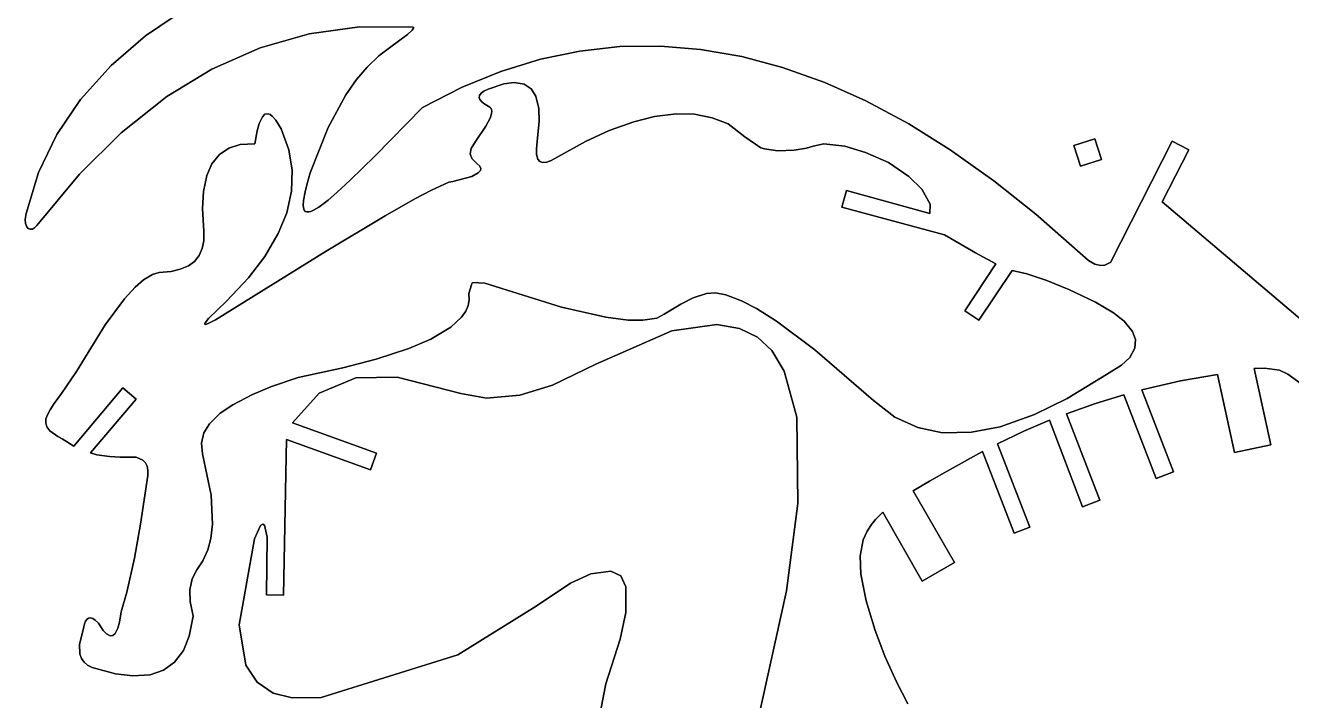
# Model space of a CAD drawing. Extents: x -1 to 600, y 1 to 926.
# Drawn here: x -1 to 203, y 447.6 to 556.4 of the extents above; entities that cross this region are included whole.
import ezdxf

# ---------------------------------------------------------------- set-up
doc = ezdxf.new("R2010")
doc.units = 0
doc.layers.add('EXPLORER_DEFAULT', color=253, linetype='CONTINUOUS')

# ---------------------------------------------------------------- blocks, each defined once
blk = doc.blocks.new('A_MODEL_SPACE')
at = {"layer": 'EXPLORER_DEFAULT'}
for p, q in [((25.244059, 559.401062), (18.344603, 554.708252)), ((18.344603, 554.708252), (25.244059, 559.401062)), ((36.792187, 552.800903), (44.6786, 555.040649)), ((44.6786, 555.040649), (36.792187, 552.800903)), ((44.6786, 555.040649), (52.803654, 556.140503)), ((52.803654, 556.140503), (44.6786, 555.040649)), ((52.803654, 556.140503), (61.368832, 556.103882)), ((61.368832, 556.103882), (52.803654, 556.140503)), ((60.507317, 554.947815), (57.83223, 552.925903)), ((57.83223, 552.925903), (60.507317, 554.947815)), ((61.268169, 555.637268), (60.507317, 554.947815)), ((60.507317, 554.947815), (61.268169, 555.637268)), ((61.50069, 555.927612), (61.268169, 555.637268)), ((61.268169, 555.637268), (61.50069, 555.927612)), ((61.368832, 556.103882), (61.49229, 556.071899)), ((61.49229, 556.071899), (61.368832, 556.103882)), ((61.49229, 556.071899), (61.524551, 556.025024)), ((61.524551, 556.025024), (61.49229, 556.071899)), ((61.524551, 556.025024), (61.50069, 555.927612)), ((61.50069, 555.927612), (61.524551, 556.025024)), ((18.344603, 554.708252), (12.775124, 549.915222)), ((12.775124, 549.915222), (18.344603, 554.708252)), ((57.83223, 552.925903), (55.929688, 551.486877)), ((55.929688, 551.486877), (57.83223, 552.925903)), ((88.305023, 552.258179), (94.755852, 552.969116)), ((94.755852, 552.969116), (88.305023, 552.258179)), ((94.755852, 552.969116), (101.262001, 553.059326)), ((101.262001, 553.059326), (94.755852, 552.969116)), ((101.262001, 553.059326), (107.748962, 552.533142)), ((107.748962, 552.533142), (101.262001, 553.059326)), ((29.024937, 549.362915), (36.792187, 552.800903)), ((36.792187, 552.800903), (29.024937, 549.362915)), ((55.929688, 551.486877), (54.026207, 549.665894)), ((54.026207, 549.665894), (55.929688, 551.486877)), ((75.536095, 548.966003), (81.949989, 550.936401)), ((81.949989, 550.936401), (75.536095, 548.966003)), ((81.949989, 550.936401), (88.305023, 552.258179)), ((88.305023, 552.258179), (81.949989, 550.936401)), ((107.748962, 552.533142), (114.407036, 551.369629)), ((114.407036, 551.369629), (107.748962, 552.533142)), ((114.407036, 551.369629), (120.940392, 549.624512)), ((120.940392, 549.624512), (114.407036, 551.369629)), ((12.775124, 549.915222), (7.8688, 544.465637)), ((7.8688, 544.465637), (12.775124, 549.915222)), ((21.770145, 544.920288), (29.024937, 549.362915)), ((29.024937, 549.362915), (21.770145, 544.920288)), ((54.026207, 549.665894), (52.319061, 547.654297)), ((52.319061, 547.654297), (54.026207, 549.665894)), ((69.320419, 546.43042), (75.536095, 548.966003)), ((75.536095, 548.966003), (69.320419, 546.43042)), ((120.940392, 549.624512), (127.740128, 547.188904)), ((127.740128, 547.188904), (120.940392, 549.624512)), ((52.319061, 547.654297), (50.594883, 545.197327)), ((50.594883, 545.197327), (52.319061, 547.654297)), ((76.027702, 546.995239), (73.506531, 546.136963)), ((73.506531, 546.136963), (76.027702, 546.995239)), ((77.717773, 547.211731), (76.027702, 546.995239)), ((76.027702, 546.995239), (77.717773, 547.211731)), ((79.322365, 546.919739), (77.717773, 547.211731)), ((77.717773, 547.211731), (79.322365, 546.919739)), ((80.440308, 546.171387), (79.322365, 546.919739)), ((79.322365, 546.919739), (80.440308, 546.171387)), ((127.740128, 547.188904), (134.335297, 544.23407)), ((134.335297, 544.23407), (127.740128, 547.188904)), ((14.407839, 539.070801), (21.770145, 544.920288)), ((21.770145, 544.920288), (14.407839, 539.070801)), ((50.594883, 545.197327), (47.732796, 539.9422)), ((47.732796, 539.9422), (50.594883, 545.197327)), ((62.955223, 543.182922), (69.320419, 546.43042)), ((69.320419, 546.43042), (62.955223, 543.182922)), ((72.150299, 545.123962), (72.09536, 544.795105)), ((72.09536, 544.795105), (72.150299, 545.123962)), ((72.09536, 544.795105), (72.203911, 544.469299)), ((72.203911, 544.469299), (72.09536, 544.795105)), ((72.41317, 545.49292), (72.150299, 545.123962)), ((72.150299, 545.123962), (72.41317, 545.49292)), ((72.796257, 545.781921), (72.41317, 545.49292)), ((72.41317, 545.49292), (72.796257, 545.781921)), ((73.506531, 546.136963), (72.796257, 545.781921)), ((72.796257, 545.781921), (73.506531, 546.136963)), ((81.178383, 545.005493), (80.440308, 546.171387)), ((80.440308, 546.171387), (81.178383, 545.005493)), ((81.674141, 543.015747), (81.178383, 545.005493)), ((81.178383, 545.005493), (81.674141, 543.015747)), ((7.8688, 544.465637), (4.054992, 538.818726)), ((4.054992, 538.818726), (7.8688, 544.465637)), ((55.288185, 535.332458), (62.955223, 543.182922)), ((62.955223, 543.182922), (55.288185, 535.332458)), ((72.203911, 544.469299), (72.553101, 544.043457)), ((72.553101, 544.043457), (72.203911, 544.469299)), ((72.553101, 544.043457), (73.003098, 543.693237)), ((73.003098, 543.693237), (72.553101, 544.043457)), ((73.003098, 543.693237), (73.786385, 543.237976)), ((73.786385, 543.237976), (73.003098, 543.693237)), ((73.786385, 543.237976), (74.013557, 542.994812)), ((74.013557, 542.994812), (73.786385, 543.237976)), ((74.013557, 542.994812), (74.114708, 542.603882)), ((74.114708, 542.603882), (74.013557, 542.994812)), ((81.74498, 540.91272), (81.674141, 543.015747)), ((81.674141, 543.015747), (81.74498, 540.91272)), ((134.335297, 544.23407), (141.261261, 540.517273)), ((141.261261, 540.517273), (134.335297, 544.23407)), ((36.637016, 540.593506), (36.309002, 539.387024)), ((36.309002, 539.387024), (36.637016, 540.593506)), ((37.154083, 541.687927), (36.637016, 540.593506)), ((36.637016, 540.593506), (37.154083, 541.687927)), ((37.564674, 542.083313), (37.154083, 541.687927)), ((37.154083, 541.687927), (37.564674, 542.083313)), ((38.121513, 542.161682), (37.564674, 542.083313)), ((37.564674, 542.083313), (38.121513, 542.161682)), ((38.394543, 542.050354), (38.121513, 542.161682)), ((38.121513, 542.161682), (38.394543, 542.050354)), ((38.740356, 541.795593), (38.394543, 542.050354)), ((38.394543, 542.050354), (38.740356, 541.795593)), ((39.309994, 541.145264), (38.740356, 541.795593)), ((38.740356, 541.795593), (39.309994, 541.145264)), ((40.16407, 539.730347), (39.309994, 541.145264)), ((39.309994, 541.145264), (40.16407, 539.730347)), ((73.837051, 541.468445), (73.149147, 540.14386)), ((73.149147, 540.14386), (73.837051, 541.468445)), ((74.06897, 542.172363), (73.837051, 541.468445)), ((73.837051, 541.468445), (74.06897, 542.172363)), ((74.114708, 542.603882), (74.06897, 542.172363)), ((74.06897, 542.172363), (74.114708, 542.603882)), ((81.419273, 537.744934), (81.74498, 540.91272)), ((81.74498, 540.91272), (81.419273, 537.744934)), ((96.966034, 540.882385), (93.016434, 539.444763)), ((93.016434, 539.444763), (96.966034, 540.882385)), ((100.338242, 541.731079), (96.966034, 540.882385)), ((96.966034, 540.882385), (100.338242, 541.731079)), ((103.777489, 542.156677), (100.338242, 541.731079)), ((100.338242, 541.731079), (103.777489, 542.156677)), ((106.731781, 542.08844), (103.777489, 542.156677)), ((103.777489, 542.156677), (106.731781, 542.08844)), ((109.621513, 541.529602), (106.731781, 542.08844)), ((106.731781, 542.08844), (109.621513, 541.529602)), ((112.197044, 540.516846), (109.621513, 541.529602)), ((109.621513, 541.529602), (112.197044, 540.516846)), ((4.054992, 538.818726), (1.10932, 532.680786)), ((1.10932, 532.680786), (4.054992, 538.818726)), ((7.715115, 532.441895), (14.407839, 539.070801)), ((14.407839, 539.070801), (7.715115, 532.441895)), ((36.309002, 539.387024), (35.95739, 537.326172)), ((35.95739, 537.326172), (36.309002, 539.387024)), ((41.400593, 536.352539), (40.16407, 539.730347)), ((40.16407, 539.730347), (41.400593, 536.352539)), ((47.732796, 539.9422), (44.856323, 532.634338)), ((44.856323, 532.634338), (47.732796, 539.9422)), ((73.149147, 540.14386), (71.463806, 537.693726)), ((71.463806, 537.693726), (73.149147, 540.14386)), ((93.016434, 539.444763), (89.196289, 537.674561)), ((89.196289, 537.674561), (93.016434, 539.444763)), ((114.854095, 538.464417), (112.197044, 540.516846)), ((112.197044, 540.516846), (114.854095, 538.464417)), ((141.261261, 540.517273), (147.932709, 536.35376)), ((147.932709, 536.35376), (141.261261, 540.517273)), ((31.767427, 536.640991), (30.228552, 535.605286)), ((30.228552, 535.605286), (31.767427, 536.640991)), ((33.558903, 537.19458), (31.767427, 536.640991)), ((31.767427, 536.640991), (33.558903, 537.19458)), ((35.95739, 537.326172), (33.558903, 537.19458)), ((33.558903, 537.19458), (35.95739, 537.326172)), ((70.76432, 536.551514), (70.620338, 535.731262)), ((70.620338, 535.731262), (70.76432, 536.551514)), ((71.463806, 537.693726), (70.76432, 536.551514)), ((70.76432, 536.551514), (71.463806, 537.693726)), ((81.283363, 536.425354), (81.419273, 537.744934)), ((81.419273, 537.744934), (81.283363, 536.425354)), ((89.196289, 537.674561), (84.766342, 535.229553)), ((84.766342, 535.229553), (89.196289, 537.674561)), ((117.455528, 536.684021), (114.854095, 538.464417)), ((114.854095, 538.464417), (117.455528, 536.684021)), ((118.006859, 536.48822), (117.455528, 536.684021)), ((117.455528, 536.684021), (118.006859, 536.48822)), ((124.776649, 536.61853), (122.793335, 536.295166)), ((122.793335, 536.295166), (124.776649, 536.61853)), ((125.865387, 536.963989), (124.776649, 536.61853)), ((124.776649, 536.61853), (125.865387, 536.963989)), ((127.57724, 537.306702), (125.865387, 536.963989)), ((125.865387, 536.963989), (127.57724, 537.306702)), ((130.972122, 536.928406), (127.57724, 537.306702)), ((127.57724, 537.306702), (130.972122, 536.928406)), ((134.317383, 535.946045), (130.972122, 536.928406)), ((130.972122, 536.928406), (134.317383, 535.946045)), ((167.858704, 537.068298), (171.227921, 538.139893)), ((171.227921, 538.139893), (167.858704, 537.068298)), ((168.930298, 533.699097), (167.858704, 537.068298)), ((167.858704, 537.068298), (168.930298, 533.699097)), ((171.227921, 538.139893), (172.29953, 534.770691)), ((172.29953, 534.770691), (171.227921, 538.139893)), ((173.74437, 518.183289), (183.719055, 537.76355)), ((183.719055, 537.76355), (173.74437, 518.183289)), ((183.719055, 537.76355), (186.410736, 536.376526)), ((186.410736, 536.376526), (183.719055, 537.76355)), ((30.228552, 535.605286), (28.994305, 534.070801)), ((28.994305, 534.070801), (30.228552, 535.605286)), ((41.946739, 533.052124), (41.400593, 536.352539)), ((41.400593, 536.352539), (41.946739, 533.052124)), ((51.310291, 531.451355), (55.288185, 535.332458)), ((55.288185, 535.332458), (51.310291, 531.451355)), ((70.620338, 535.731262), (70.877884, 534.962341)), ((70.877884, 534.962341), (70.620338, 535.731262)), ((70.877884, 534.962341), (71.670753, 534.155518)), ((71.670753, 534.155518), (70.877884, 534.962341)), ((81.315758, 535.609863), (81.283363, 536.425354)), ((81.283363, 536.425354), (81.315758, 535.609863)), ((81.532364, 534.858398), (81.315758, 535.609863)), ((81.315758, 535.609863), (81.532364, 534.858398)), ((81.839096, 534.478943), (81.532364, 534.858398)), ((81.532364, 534.858398), (81.839096, 534.478943)), ((82.28495, 534.302368), (81.839096, 534.478943)), ((81.839096, 534.478943), (82.28495, 534.302368)), ((83.689331, 534.611511), (82.989296, 534.352173)), ((82.989296, 534.352173), (83.689331, 534.611511)), ((84.766342, 535.229553), (83.689331, 534.611511)), ((83.689331, 534.611511), (84.766342, 535.229553)), ((120.193893, 536.205994), (118.006859, 536.48822)), ((118.006859, 536.48822), (120.193893, 536.205994)), ((122.793335, 536.295166), (120.193893, 536.205994)), ((120.193893, 536.205994), (122.793335, 536.295166)), ((137.99025, 534.316467), (134.317383, 535.946045)), ((134.317383, 535.946045), (137.99025, 534.316467)), ((147.932709, 536.35376), (154.970459, 531.354675)), ((154.970459, 531.354675), (147.932709, 536.35376)), ((172.29953, 534.770691), (168.930298, 533.699097)), ((168.930298, 533.699097), (172.29953, 534.770691)), ((186.410736, 536.376526), (182.106552, 527.997742)), ((182.106552, 527.997742), (186.410736, 536.376526)), ((1.10932, 532.680786), (-0.916338, 526.111633)), ((-0.916338, 526.111633), (1.10932, 532.680786)), ((0.827308, 524.164124), (7.715115, 532.441895)), ((7.715115, 532.441895), (0.827308, 524.164124)), ((28.994305, 534.070801), (28.189968, 532.237488)), ((28.189968, 532.237488), (28.994305, 534.070801)), ((41.847168, 529.708374), (41.946739, 533.052124)), ((41.946739, 533.052124), (41.847168, 529.708374)), ((44.856323, 532.634338), (44.315849, 530.702087)), ((44.315849, 530.702087), (44.856323, 532.634338)), ((71.916763, 532.622559), (70.873909, 532.067932)), ((70.873909, 532.067932), (71.916763, 532.622559)), ((71.670753, 534.155518), (72.186157, 533.697571)), ((72.186157, 533.697571), (71.670753, 534.155518)), ((72.276855, 533.036621), (71.916763, 532.622559)), ((71.916763, 532.622559), (72.276855, 533.036621)), ((72.186157, 533.697571), (72.336319, 533.371399)), ((72.336319, 533.371399), (72.186157, 533.697571)), ((72.336319, 533.371399), (72.276855, 533.036621)), ((72.276855, 533.036621), (72.336319, 533.371399)), ((82.989296, 534.352173), (82.28495, 534.302368)), ((82.28495, 534.302368), (82.989296, 534.352173)), ((141.264648, 532.08252), (137.99025, 534.316467)), ((137.99025, 534.316467), (141.264648, 532.08252)), ((28.189968, 532.237488), (27.63802, 529.615601)), ((27.63802, 529.615601), (28.189968, 532.237488)), ((44.315849, 530.702087), (44.036839, 529.572144)), ((44.036839, 529.572144), (44.315849, 530.702087)), ((49.154011, 529.47168), (51.310291, 531.451355)), ((51.310291, 531.451355), (49.154011, 529.47168)), ((67.171341, 531.119324), (64.41349, 529.879639)), ((64.41349, 529.879639), (67.171341, 531.119324)), ((67.822311, 531.230713), (67.171341, 531.119324)), ((67.171341, 531.119324), (67.822311, 531.230713)), ((70.873909, 532.067932), (67.822311, 531.230713)), ((67.822311, 531.230713), (70.873909, 532.067932)), ((143.361206, 530.004028), (141.264648, 532.08252)), ((141.264648, 532.08252), (143.361206, 530.004028)), ((154.970459, 531.354675), (161.728806, 525.978943)), ((161.728806, 525.978943), (154.970459, 531.354675)), ((27.63802, 529.615601), (27.489494, 526.915466)), ((27.489494, 526.915466), (27.63802, 529.615601)), ((41.073833, 526.197571), (41.847168, 529.708374)), ((41.847168, 529.708374), (41.073833, 526.197571)), ((44.036839, 529.572144), (43.781166, 528.189514)), ((43.781166, 528.189514), (44.036839, 529.572144)), ((47.727135, 528.25531), (49.154011, 529.47168)), ((49.154011, 529.47168), (47.727135, 528.25531)), ((61.713699, 528.450745), (56.910828, 525.721863)), ((56.910828, 525.721863), (61.713699, 528.450745)), ((64.41349, 529.879639), (61.713699, 528.450745)), ((61.713699, 528.450745), (64.41349, 529.879639)), ((130.509872, 527.130981), (131.223434, 529.784363)), ((131.223434, 529.784363), (130.509872, 527.130981)), ((131.223434, 529.784363), (144.685928, 526.123718)), ((144.685928, 526.123718), (131.223434, 529.784363)), ((144.700836, 527.592651), (143.361206, 530.004028)), ((143.361206, 530.004028), (144.700836, 527.592651)), ((27.489494, 526.915466), (27.698574, 523.27533)), ((27.698574, 523.27533), (27.489494, 526.915466)), ((43.781166, 528.189514), (43.730473, 527.444641)), ((43.730473, 527.444641), (43.781166, 528.189514)), ((43.730473, 527.444641), (43.761162, 527.040894)), ((43.761162, 527.040894), (43.730473, 527.444641)), ((43.761162, 527.040894), (43.827118, 526.781006)), ((43.827118, 526.781006), (43.761162, 527.040894)), ((43.827118, 526.781006), (43.958385, 526.547058)), ((43.958385, 526.547058), (43.827118, 526.781006)), ((43.958385, 526.547058), (44.120934, 526.4104)), ((44.120934, 526.4104), (43.958385, 526.547058)), ((44.120934, 526.4104), (44.3302, 526.344543)), ((44.3302, 526.344543), (44.120934, 526.4104)), ((44.3302, 526.344543), (44.634876, 526.352722)), ((44.634876, 526.352722), (44.3302, 526.344543)), ((44.634876, 526.352722), (44.943535, 526.433838)), ((44.943535, 526.433838), (44.634876, 526.352722)), ((44.943535, 526.433838), (45.391918, 526.627808)), ((45.391918, 526.627808), (44.943535, 526.433838)), ((45.391918, 526.627808), (46.242428, 527.135742)), ((46.242428, 527.135742), (45.391918, 526.627808)), ((46.242428, 527.135742), (47.727135, 528.25531)), ((47.727135, 528.25531), (46.242428, 527.135742)), ((147.049759, 522.656677), (130.509872, 527.130981)), ((130.509872, 527.130981), (147.049759, 522.656677)), ((144.685928, 526.123718), (144.700836, 527.592651)), ((144.700836, 527.592651), (144.685928, 526.123718)), ((182.106552, 527.997742), (231.546326, 486.016602)), ((231.546326, 486.016602), (182.106552, 527.997742)), ((-0.916338, 526.111633), (-1.036379, 525.127075)), ((-1.036379, 525.127075), (-0.916338, 526.111633)), ((-1.036379, 525.127075), (-0.994482, 524.474854)), ((-0.994482, 524.474854), (-1.036379, 525.127075)), ((-0.994482, 524.474854), (-0.813104, 523.94696)), ((-0.813104, 523.94696), (-0.994482, 524.474854)), ((39.714211, 522.852356), (41.073833, 526.197571)), ((41.073833, 526.197571), (39.714211, 522.852356)), ((56.910828, 525.721863), (47.426598, 520.052734)), ((47.426598, 520.052734), (56.910828, 525.721863)), ((161.728806, 525.978943), (168.867722, 519.701111)), ((168.867722, 519.701111), (161.728806, 525.978943)), ((-0.813104, 523.94696), (-0.568148, 523.667603)), ((-0.568148, 523.667603), (-0.813104, 523.94696)), ((-0.568148, 523.667603), (-0.256938, 523.550171)), ((-0.256938, 523.550171), (-0.568148, 523.667603)), ((-0.256938, 523.550171), (0.120003, 523.595459)), ((0.120003, 523.595459), (-0.256938, 523.550171)), ((0.120003, 523.595459), (0.467503, 523.789978)), ((0.467503, 523.789978), (0.120003, 523.595459)), ((0.467503, 523.789978), (0.827308, 524.164124)), ((0.827308, 524.164124), (0.467503, 523.789978)), ((27.698574, 523.27533), (27.709316, 521.678894)), ((27.709316, 521.678894), (27.698574, 523.27533)), ((37.545361, 519.166687), (39.714211, 522.852356)), ((39.714211, 522.852356), (37.545361, 519.166687)), ((152.012238, 519.754639), (147.049759, 522.656677)), ((147.049759, 522.656677), (152.012238, 519.754639)), ((27.474262, 520.442444), (26.960623, 519.307739)), ((26.960623, 519.307739), (27.474262, 520.442444)), ((27.709316, 521.678894), (27.474262, 520.442444)), ((27.474262, 520.442444), (27.709316, 521.678894)), ((26.203854, 518.386292), (25.231699, 517.68219)), ((25.231699, 517.68219), (26.203854, 518.386292)), ((26.960623, 519.307739), (26.203854, 518.386292)), ((26.203854, 518.386292), (26.960623, 519.307739)), ((47.426598, 520.052734), (29.623957, 508.98584)), ((29.623957, 508.98584), (47.426598, 520.052734)), ((34.934959, 515.760437), (37.545361, 519.166687)), ((37.545361, 519.166687), (34.934959, 515.760437)), ((155.320328, 517.978882), (152.012238, 519.754639)), ((152.012238, 519.754639), (155.320328, 517.978882)), ((168.867722, 519.701111), (170.217896, 518.529846)), ((170.217896, 518.529846), (168.867722, 519.701111)), ((170.217896, 518.529846), (171.225922, 517.954895)), ((171.225922, 517.954895), (170.217896, 518.529846)), ((172.860504, 517.773193), (173.592285, 518.14032)), ((173.592285, 518.14032), (172.860504, 517.773193)), ((173.592285, 518.14032), (173.74437, 518.183289)), ((173.74437, 518.183289), (173.592285, 518.14032)), ((19.461433, 516.290955), (17.993032, 515.391846)), ((17.993032, 515.391846), (19.461433, 516.290955)), ((20.524742, 516.604431), (19.461433, 516.290955)), ((19.461433, 516.290955), (20.524742, 516.604431)), ((22.448336, 516.775818), (20.524742, 516.604431)), ((20.524742, 516.604431), (22.448336, 516.775818)), ((23.887346, 517.106995), (22.448336, 516.775818)), ((22.448336, 516.775818), (23.887346, 517.106995)), ((25.231699, 517.68219), (23.887346, 517.106995)), ((23.887346, 517.106995), (25.231699, 517.68219)), ((150.278488, 510.430328), (155.320328, 517.978882)), ((155.320328, 517.978882), (150.278488, 510.430328)), ((157.922424, 516.910339), (152.573059, 508.909668)), ((152.573059, 508.909668), (157.922424, 516.910339)), ((160.305481, 516.364075), (157.922424, 516.910339)), ((157.922424, 516.910339), (160.305481, 516.364075)), ((163.537354, 515.312012), (160.305481, 516.364075)), ((160.305481, 516.364075), (163.537354, 515.312012)), ((171.225922, 517.954895), (172.131409, 517.718872)), ((172.131409, 517.718872), (171.225922, 517.954895)), ((172.131409, 517.718872), (172.860504, 517.773193)), ((172.860504, 517.773193), (172.131409, 517.718872)), ((16.674799, 514.239197), (14.928865, 512.331299)), ((14.928865, 512.331299), (16.674799, 514.239197)), ((17.993032, 515.391846), (16.674799, 514.239197)), ((16.674799, 514.239197), (17.993032, 515.391846)), ((31.361315, 511.959442), (34.934959, 515.760437)), ((34.934959, 515.760437), (31.361315, 511.959442)), ((70.413559, 513.187866), (70.836006, 514.608826)), ((70.836006, 514.608826), (70.413559, 513.187866)), ((70.836006, 514.608826), (70.886108, 514.824341)), ((70.886108, 514.824341), (70.836006, 514.608826)), ((70.886108, 514.824341), (70.986214, 514.921875)), ((70.986214, 514.921875), (70.886108, 514.824341)), ((70.986214, 514.921875), (71.841682, 514.968872)), ((71.841682, 514.968872), (70.986214, 514.921875)), ((71.841682, 514.968872), (72.021355, 514.958069)), ((72.021355, 514.958069), (71.841682, 514.968872)), ((72.021355, 514.958069), (73.003242, 514.87616)), ((73.003242, 514.87616), (72.021355, 514.958069)), ((73.003242, 514.87616), (85.347969, 511.024109)), ((85.347969, 511.024109), (73.003242, 514.87616)), ((167.058151, 513.87915), (163.537354, 515.312012)), ((163.537354, 515.312012), (167.058151, 513.87915)), ((14.928865, 512.331299), (11.835553, 508.181671)), ((11.835553, 508.181671), (14.928865, 512.331299)), ((70.301537, 511.25946), (70.474571, 512.213684)), ((70.474571, 512.213684), (70.301537, 511.25946)), ((70.474571, 512.213684), (70.413559, 513.187866)), ((70.413559, 513.187866), (70.474571, 512.213684)), ((104.56562, 511.521027), (106.567924, 512.503723)), ((106.567924, 512.503723), (104.56562, 511.521027)), ((106.567924, 512.503723), (108.665955, 513.190247)), ((108.665955, 513.190247), (106.567924, 512.503723)), ((108.665955, 513.190247), (110.1203, 513.345581)), ((110.1203, 513.345581), (108.665955, 513.190247)), ((110.1203, 513.345581), (111.813896, 513.024902)), ((111.813896, 513.024902), (110.1203, 513.345581)), ((111.813896, 513.024902), (114.325096, 512.057678)), ((114.325096, 512.057678), (111.813896, 513.024902)), ((114.325096, 512.057678), (116.72364, 510.792847)), ((116.72364, 510.792847), (114.325096, 512.057678)), ((171.364304, 511.80835), (167.058151, 513.87915)), ((167.058151, 513.87915), (171.364304, 511.80835)), ((28.456184, 509.185394), (31.361315, 511.959442)), ((31.361315, 511.959442), (28.456184, 509.185394)), ((69.23851, 509.399475), (69.912544, 510.364441)), ((69.912544, 510.364441), (69.23851, 509.399475)), ((69.912544, 510.364441), (70.301537, 511.25946)), ((70.301537, 511.25946), (69.912544, 510.364441)), ((85.347969, 511.024109), (92.472046, 509.409241)), ((92.472046, 509.409241), (85.347969, 511.024109)), ((101.870438, 509.859589), (104.56562, 511.521027)), ((104.56562, 511.521027), (101.870438, 509.859589)), ((116.72364, 510.792847), (119.968948, 508.732025)), ((119.968948, 508.732025), (116.72364, 510.792847)), ((152.573059, 508.909668), (150.278488, 510.430328)), ((150.278488, 510.430328), (152.573059, 508.909668)), ((174.257568, 510.107849), (171.364304, 511.80835)), ((171.364304, 511.80835), (174.257568, 510.107849)), ((175.973541, 508.753265), (174.257568, 510.107849)), ((174.257568, 510.107849), (175.973541, 508.753265)), ((11.835553, 508.181671), (7.20316, 500.666046)), ((7.20316, 500.666046), (11.835553, 508.181671)), ((27.864822, 508.327362), (27.937496, 508.510498)), ((27.937496, 508.510498), (27.864822, 508.327362)), ((27.880022, 508.261414), (27.864822, 508.327362)), ((27.864822, 508.327362), (27.880022, 508.261414)), ((27.941704, 508.231415), (27.880022, 508.261414)), ((27.880022, 508.261414), (27.941704, 508.231415)), ((27.937496, 508.510498), (28.456184, 509.185394)), ((28.456184, 509.185394), (27.937496, 508.510498)), ((28.141941, 508.257629), (27.941704, 508.231415)), ((27.941704, 508.231415), (28.141941, 508.257629)), ((28.548117, 508.413177), (28.141941, 508.257629)), ((28.141941, 508.257629), (28.548117, 508.413177)), ((29.623957, 508.98584), (28.548117, 508.413177)), ((28.548117, 508.413177), (29.623957, 508.98584)), ((67.511765, 507.814545), (69.23851, 509.399475)), ((69.23851, 509.399475), (67.511765, 507.814545)), ((92.472046, 509.409241), (96.090225, 508.939514)), ((96.090225, 508.939514), (92.472046, 509.409241)), ((96.090225, 508.939514), (98.430046, 508.894745)), ((98.430046, 508.894745), (96.090225, 508.939514)), ((98.430046, 508.894745), (100.685715, 509.260284)), ((100.685715, 509.260284), (98.430046, 508.894745)), ((100.685715, 509.260284), (101.870438, 509.859589)), ((101.870438, 509.859589), (100.685715, 509.260284)), ((110.38134, 508.212341), (103.111649, 507.192566)), ((103.111649, 507.192566), (110.38134, 508.212341)), ((114.013649, 507.593903), (110.38134, 508.212341)), ((110.38134, 508.212341), (114.013649, 507.593903)), ((119.968948, 508.732025), (126.125481, 504.125854)), ((126.125481, 504.125854), (119.968948, 508.732025)), ((177.321213, 507.110535), (175.973541, 508.753265)), ((175.973541, 508.753265), (177.321213, 507.110535)), ((64.259445, 505.884949), (67.511765, 507.814545)), ((67.511765, 507.814545), (64.259445, 505.884949)), ((103.111649, 507.192566), (90.887688, 501.844604)), ((90.887688, 501.844604), (103.111649, 507.192566)), ((116.881638, 506.199432), (114.013649, 507.593903)), ((114.013649, 507.593903), (116.881638, 506.199432)), ((119.214394, 504.013123), (116.881638, 506.199432)), ((116.881638, 506.199432), (119.214394, 504.013123)), ((177.80687, 505.792694), (177.321213, 507.110535)), ((177.321213, 507.110535), (177.80687, 505.792694)), ((55.47636, 502.644318), (60.747723, 504.379974)), ((60.747723, 504.379974), (55.47636, 502.644318)), ((60.747723, 504.379974), (64.259445, 505.884949)), ((64.259445, 505.884949), (60.747723, 504.379974)), ((121.21759, 500.721985), (119.214394, 504.013123)), ((119.214394, 504.013123), (121.21759, 500.721985)), ((126.125481, 504.125854), (135.573822, 495.967346)), ((135.573822, 495.967346), (126.125481, 504.125854)), ((176.864288, 502.926636), (177.69339, 504.428925)), ((177.69339, 504.428925), (176.864288, 502.926636)), ((177.69339, 504.428925), (177.80687, 505.792694)), ((177.80687, 505.792694), (177.69339, 504.428925)), ((50.100254, 501.230927), (55.47636, 502.644318)), ((55.47636, 502.644318), (50.100254, 501.230927)), ((90.887688, 501.844604), (83.899551, 498.474976)), ((83.899551, 498.474976), (90.887688, 501.844604)), ((175.56044, 501.686829), (176.864288, 502.926636)), ((176.864288, 502.926636), (175.56044, 501.686829)), ((7.20316, 500.666046), (4.780305, 497.084991)), ((4.780305, 497.084991), (7.20316, 500.666046)), ((42.889263, 499.677551), (50.100254, 501.230927)), ((50.100254, 501.230927), (42.889263, 499.677551)), ((123.21669, 493.291718), (121.21759, 500.721985)), ((121.21759, 500.721985), (123.21669, 493.291718)), ((166.810059, 496.296844), (173.145782, 500.15509)), ((173.145782, 500.15509), (166.810059, 496.296844)), ((173.145782, 500.15509), (175.56044, 501.686829)), ((175.56044, 501.686829), (173.145782, 500.15509)), ((191.019897, 500.170837), (185.039642, 499.134613)), ((185.039642, 499.134613), (191.019897, 500.170837)), ((193.735794, 487.592346), (191.019897, 500.170837)), ((191.019897, 500.170837), (193.735794, 487.592346)), ((198.581161, 501.172028), (196.931213, 501.120728)), ((196.931213, 501.120728), (198.581161, 501.172028)), ((196.931213, 501.120728), (199.593857, 488.84317)), ((199.593857, 488.84317), (196.931213, 501.120728)), ((200.985474, 500.842438), (198.581161, 501.172028)), ((198.581161, 501.172028), (200.985474, 500.842438)), ((202.352524, 500.224274), (200.985474, 500.842438)), ((200.985474, 500.842438), (202.352524, 500.224274)), ((204.464996, 498.665283), (202.352524, 500.224274)), ((202.352524, 500.224274), (204.464996, 498.665283)), ((6.759211, 488.622772), (14.681736, 498.009796)), ((14.681736, 498.009796), (6.759211, 488.622772)), ((14.681736, 498.009796), (16.801813, 496.220123)), ((16.801813, 496.220123), (14.681736, 498.009796)), ((35.42411, 496.890778), (38.598713, 498.211639)), ((38.598713, 498.211639), (35.42411, 496.890778)), ((38.598713, 498.211639), (42.889263, 499.677551)), ((42.889263, 499.677551), (38.598713, 498.211639)), ((52.203289, 499.64032), (46.321346, 497.183136)), ((46.321346, 497.183136), (52.203289, 499.64032)), ((58.884949, 499.72348), (52.203289, 499.64032)), ((52.203289, 499.64032), (58.884949, 499.72348)), ((69.109436, 497.116089), (58.884949, 499.72348)), ((58.884949, 499.72348), (69.109436, 497.116089)), ((83.899551, 498.474976), (78.626686, 496.840027)), ((78.626686, 496.840027), (83.899551, 498.474976)), ((185.039642, 499.134613), (178.823959, 497.713531)), ((178.823959, 497.713531), (185.039642, 499.134613)), ((4.780305, 497.084991), (3.632523, 495.485779)), ((3.632523, 495.485779), (4.780305, 497.084991)), ((16.801813, 496.220123), (9.486935, 487.564972)), ((9.486935, 487.564972), (16.801813, 496.220123)), ((32.386333, 495.302948), (35.42411, 496.890778)), ((35.42411, 496.890778), (32.386333, 495.302948)), ((46.321346, 497.183136), (41.989162, 492.374054)), ((41.989162, 492.374054), (46.321346, 497.183136)), ((73.226509, 496.3396), (69.109436, 497.116089)), ((69.109436, 497.116089), (73.226509, 496.3396)), ((78.626686, 496.840027), (73.226509, 496.3396)), ((73.226509, 496.3396), (78.626686, 496.840027)), ((135.573822, 495.967346), (139.026199, 493.307434)), ((139.026199, 493.307434), (135.573822, 495.967346)), ((161.510727, 493.705048), (166.810059, 496.296844)), ((166.810059, 496.296844), (161.510727, 493.705048)), ((175.933548, 496.901947), (171.349457, 495.513214)), ((171.349457, 495.513214), (175.933548, 496.901947)), ((181.120773, 483.429138), (175.933548, 496.901947)), ((175.933548, 496.901947), (181.120773, 483.429138)), ((178.823959, 497.713531), (183.91011, 484.503265)), ((183.91011, 484.503265), (178.823959, 497.713531)), ((2.595205, 493.784546), (2.291523, 493.015747)), ((2.291523, 493.015747), (2.595205, 493.784546)), ((2.958545, 494.461853), (2.595205, 493.784546)), ((2.595205, 493.784546), (2.958545, 494.461853)), ((3.632523, 495.485779), (2.958545, 494.461853)), ((2.958545, 494.461853), (3.632523, 495.485779)), ((28.65016, 492.232483), (30.373446, 493.917999)), ((30.373446, 493.917999), (28.65016, 492.232483)), ((30.373446, 493.917999), (32.386333, 495.302948)), ((32.386333, 495.302948), (30.373446, 493.917999)), ((155.968903, 491.75293), (161.510727, 493.705048)), ((161.510727, 493.705048), (155.968903, 491.75293)), ((171.349457, 495.513214), (166.657852, 493.861267)), ((166.657852, 493.861267), (171.349457, 495.513214)), ((166.657852, 493.861267), (172.047226, 479.935822)), ((172.047226, 479.935822), (166.657852, 493.861267)), ((2.291523, 493.015747), (2.251785, 492.373779)), ((2.251785, 492.373779), (2.291523, 493.015747)), ((2.251785, 492.373779), (2.439624, 491.761169)), ((2.439624, 491.761169), (2.251785, 492.373779)), ((2.439624, 491.761169), (2.903085, 491.122437)), ((2.903085, 491.122437), (2.439624, 491.761169)), ((27.737267, 490.759247), (28.65016, 492.232483)), ((28.65016, 492.232483), (27.737267, 490.759247)), ((41.989162, 492.374054), (55.527908, 487.484833)), ((55.527908, 487.484833), (41.989162, 492.374054)), ((123.396439, 479.373566), (123.21669, 493.291718)), ((123.21669, 493.291718), (123.396439, 479.373566)), ((139.026199, 493.307434), (142.724747, 491.611176)), ((142.724747, 491.611176), (139.026199, 493.307434)), ((151.370377, 490.857086), (155.968903, 491.75293)), ((155.968903, 491.75293), (151.370377, 490.857086)), ((163.922287, 492.795013), (159.820053, 491.033417)), ((159.820053, 491.033417), (163.922287, 492.795013)), ((169.283081, 478.871429), (163.922287, 492.795013)), ((163.922287, 492.795013), (169.283081, 478.871429)), ((2.903085, 491.122437), (4.198483, 490.20105)), ((4.198483, 490.20105), (2.903085, 491.122437)), ((4.198483, 490.20105), (4.882347, 489.830292)), ((4.882347, 489.830292), (4.198483, 490.20105)), ((4.882347, 489.830292), (6.759211, 488.622772)), ((6.759211, 488.622772), (4.882347, 489.830292)), ((27.334051, 489.112366), (27.737267, 490.759247)), ((27.737267, 490.759247), (27.334051, 489.112366)), ((41.046429, 489.703003), (40.539707, 464.646912)), ((40.539707, 464.646912), (41.046429, 489.703003)), ((54.572571, 484.822174), (41.046429, 489.703003)), ((41.046429, 489.703003), (54.572571, 484.822174)), ((142.724747, 491.611176), (146.721252, 490.8013)), ((146.721252, 490.8013), (142.724747, 491.611176)), ((146.721252, 490.8013), (151.370377, 490.857086)), ((151.370377, 490.857086), (146.721252, 490.8013)), ((159.820053, 491.033417), (155.586105, 489.005798)), ((155.586105, 489.005798), (159.820053, 491.033417)), ((9.486935, 487.564972), (10.456404, 487.249115)), ((10.456404, 487.249115), (9.486935, 487.564972)), ((27.51557, 487.41452), (27.334051, 489.112366)), ((27.334051, 489.112366), (27.51557, 487.41452)), ((153.174606, 487.754669), (147.466751, 484.611664)), ((147.466751, 484.611664), (153.174606, 487.754669)), ((158.232788, 474.617035), (153.174606, 487.754669)), ((153.174606, 487.754669), (158.232788, 474.617035)), ((155.586105, 489.005798), (160.752487, 475.587158)), ((160.752487, 475.587158), (155.586105, 489.005798)), ((199.593857, 488.84317), (193.735794, 487.592346)), ((193.735794, 487.592346), (199.593857, 488.84317)), ((10.456404, 487.249115), (12.521255, 486.951233)), ((12.521255, 486.951233), (10.456404, 487.249115)), ((12.521255, 486.951233), (14.222983, 486.84021)), ((14.222983, 486.84021), (12.521255, 486.951233)), ((14.222983, 486.84021), (14.692116, 486.857147)), ((14.692116, 486.857147), (14.222983, 486.84021)), ((14.692116, 486.857147), (16.805471, 486.834961)), ((16.805471, 486.834961), (14.692116, 486.857147)), ((16.805471, 486.834961), (17.883846, 486.393463)), ((17.883846, 486.393463), (16.805471, 486.834961)), ((17.883846, 486.393463), (18.304428, 485.96759)), ((18.304428, 485.96759), (17.883846, 486.393463)), ((18.304428, 485.96759), (18.588799, 485.406891)), ((18.588799, 485.406891), (18.304428, 485.96759)), ((28.904324, 480.715118), (27.51557, 487.41452)), ((27.51557, 487.41452), (28.904324, 480.715118)), ((55.527908, 487.484833), (54.572571, 484.822174)), ((54.572571, 484.822174), (55.527908, 487.484833)), ((18.699808, 483.917145), (17.51255, 476.080505)), ((17.51255, 476.080505), (18.699808, 483.917145)), ((18.588799, 485.406891), (18.713612, 484.779388)), ((18.713612, 484.779388), (18.588799, 485.406891)), ((18.713612, 484.779388), (18.699808, 483.917145)), ((18.699808, 483.917145), (18.713612, 484.779388)), ((147.466751, 484.611664), (144.62149, 482.974426)), ((144.62149, 482.974426), (147.466751, 484.611664)), ((183.91011, 484.503265), (181.120773, 483.429138)), ((181.120773, 483.429138), (183.91011, 484.503265)), ((144.62149, 482.974426), (141.987762, 481.414368)), ((141.987762, 481.414368), (144.62149, 482.974426)), ((29.111435, 476.08847), (28.904324, 480.715118)), ((28.904324, 480.715118), (29.111435, 476.08847)), ((141.987762, 481.414368), (148.650314, 469.906464)), ((148.650314, 469.906464), (141.987762, 481.414368)), ((172.047226, 479.935822), (169.283081, 478.871429)), ((169.283081, 478.871429), (172.047226, 479.935822)), ((121.579231, 465.357269), (123.396439, 479.373566)), ((123.396439, 479.373566), (121.579231, 465.357269)), ((136.610748, 477.538757), (135.908661, 476.829895)), ((135.908661, 476.829895), (136.610748, 477.538757)), ((137.069626, 477.972931), (136.610748, 477.538757)), ((136.610748, 477.538757), (137.069626, 477.972931)), ((143.452606, 466.909943), (137.069626, 477.972931)), ((137.069626, 477.972931), (143.452606, 466.909943)), ((17.51255, 476.080505), (16.525593, 470.569)), ((16.525593, 470.569), (17.51255, 476.080505)), ((28.846109, 473.779327), (29.111435, 476.08847)), ((29.111435, 476.08847), (28.846109, 473.779327)), ((36.851837, 475.829865), (35.89735, 473.730713)), ((35.89735, 473.730713), (36.851837, 475.829865)), ((37.213272, 476.074219), (36.851837, 475.829865)), ((36.851837, 475.829865), (37.213272, 476.074219)), ((37.515629, 475.885956), (37.213272, 476.074219)), ((37.213272, 476.074219), (37.515629, 475.885956)), ((37.918709, 473.99469), (37.515629, 475.885956)), ((37.515629, 475.885956), (37.918709, 473.99469)), ((135.29213, 476.012299), (134.545258, 474.91275)), ((134.545258, 474.91275), (135.29213, 476.012299)), ((135.908661, 476.829895), (135.29213, 476.012299)), ((135.29213, 476.012299), (135.908661, 476.829895)), ((160.752487, 475.587158), (158.232788, 474.617035)), ((158.232788, 474.617035), (160.752487, 475.587158)), ((28.357941, 471.907104), (28.846109, 473.779327)), ((28.846109, 473.779327), (28.357941, 471.907104)), ((35.89735, 473.730713), (33.427025, 459.842041)), ((33.427025, 459.842041), (35.89735, 473.730713)), ((37.788715, 464.668182), (37.918709, 473.99469)), ((37.918709, 473.99469), (37.788715, 464.668182)), ((133.945724, 473.537415), (133.424179, 470.964294)), ((133.424179, 470.964294), (133.945724, 473.537415)), ((134.545258, 474.91275), (133.945724, 473.537415)), ((133.945724, 473.537415), (134.545258, 474.91275)), ((27.570988, 470.150024), (28.357941, 471.907104)), ((28.357941, 471.907104), (27.570988, 470.150024)), ((16.525593, 470.569), (15.322139, 465.10614)), ((15.322139, 465.10614), (16.525593, 470.569)), ((26.570162, 468.713501), (27.570988, 470.150024)), ((27.570988, 470.150024), (26.570162, 468.713501)), ((133.424179, 470.964294), (133.526855, 468.040405)), ((133.526855, 468.040405), (133.424179, 470.964294)), ((148.650314, 469.906464), (143.452606, 466.909943)), ((143.452606, 466.909943), (148.650314, 469.906464)), ((25.459545, 465.473267), (25.828808, 467.256226)), ((25.828808, 467.256226), (25.459545, 465.473267)), ((25.828808, 467.256226), (26.570162, 468.713501)), ((26.570162, 468.713501), (25.828808, 467.256226)), ((86.807312, 466.551086), (90.052872, 468.075104)), ((90.052872, 468.075104), (86.807312, 466.551086)), ((90.052872, 468.075104), (93.264534, 468.516296)), ((93.264534, 468.516296), (90.052872, 468.075104)), ((93.264534, 468.516296), (94.865654, 467.734619)), ((94.865654, 467.734619), (93.264534, 468.516296)), ((94.865654, 467.734619), (95.674545, 465.991425)), ((95.674545, 465.991425), (94.865654, 467.734619)), ((133.526855, 468.040405), (134.424011, 463.733612)), ((134.424011, 463.733612), (133.526855, 468.040405)), ((15.322139, 465.10614), (14.404477, 461.929352)), ((14.404477, 461.929352), (15.322139, 465.10614)), ((25.502069, 463.629181), (25.459545, 465.473267)), ((25.459545, 465.473267), (25.502069, 463.629181)), ((81.233795, 462.85614), (86.807312, 466.551086)), ((86.807312, 466.551086), (81.233795, 462.85614)), ((95.674545, 465.991425), (95.672157, 461.834625)), ((95.672157, 461.834625), (95.674545, 465.991425)), ((116.917892, 444.167023), (121.579231, 465.357269)), ((121.579231, 465.357269), (116.917892, 444.167023)), ((25.985985, 461.2612), (25.502069, 463.629181)), ((25.502069, 463.629181), (25.985985, 461.2612)), ((40.539707, 464.646912), (37.788715, 464.668182)), ((37.788715, 464.668182), (40.539707, 464.646912)), ((134.424011, 463.733612), (135.859421, 458.931)), ((135.859421, 458.931), (134.424011, 463.733612)), ((14.404477, 461.929352), (14.125945, 460.276398)), ((14.125945, 460.276398), (14.404477, 461.929352)), ((25.359236, 458.013184), (25.985985, 461.2612)), ((25.985985, 461.2612), (25.359236, 458.013184)), ((68.636269, 455.030518), (81.233795, 462.85614)), ((81.233795, 462.85614), (68.636269, 455.030518)), ((95.672157, 461.834625), (94.786247, 457.566254)), ((94.786247, 457.566254), (95.672157, 461.834625)), ((8.336235, 459.271057), (7.700891, 456.716736)), ((7.700891, 456.716736), (8.336235, 459.271057)), ((8.485352, 459.992035), (8.336235, 459.271057)), ((8.336235, 459.271057), (8.485352, 459.992035)), ((8.647509, 460.425751), (8.485352, 459.992035)), ((8.485352, 459.992035), (8.647509, 460.425751)), ((8.901731, 460.790833), (8.647509, 460.425751)), ((8.647509, 460.425751), (8.901731, 460.790833)), ((9.153851, 460.953979), (8.901731, 460.790833)), ((8.901731, 460.790833), (9.153851, 460.953979)), ((9.450615, 460.984161), (9.153851, 460.953979)), ((9.153851, 460.953979), (9.450615, 460.984161)), ((9.855259, 460.855682), (9.450615, 460.984161)), ((9.450615, 460.984161), (9.855259, 460.855682)), ((10.22727, 460.613129), (9.855259, 460.855682)), ((9.855259, 460.855682), (10.22727, 460.613129)), ((10.751736, 460.13092), (10.22727, 460.613129)), ((10.22727, 460.613129), (10.751736, 460.13092)), ((11.516346, 458.965637), (10.751736, 460.13092)), ((10.751736, 460.13092), (11.516346, 458.965637)), ((13.85614, 459.31424), (13.422762, 458.455078)), ((13.422762, 458.455078), (13.85614, 459.31424)), ((14.125945, 460.276398), (13.85614, 459.31424)), ((13.85614, 459.31424), (14.125945, 460.276398)), ((33.427025, 459.842041), (34.50079, 453.357117)), ((34.50079, 453.357117), (33.427025, 459.842041)), ((12.029769, 458.415009), (11.516346, 458.965637)), ((11.516346, 458.965637), (12.029769, 458.415009)), ((12.630985, 458.099243), (12.029769, 458.415009)), ((12.029769, 458.415009), (12.630985, 458.099243)), ((13.06457, 458.142792), (12.630985, 458.099243)), ((12.630985, 458.099243), (13.06457, 458.142792)), ((13.422762, 458.455078), (13.06457, 458.142792)), ((13.06457, 458.142792), (13.422762, 458.455078)), ((24.432999, 455.746399), (25.359236, 458.013184)), ((25.359236, 458.013184), (24.432999, 455.746399)), ((94.786247, 457.566254), (92.472366, 450.375183)), ((92.472366, 450.375183), (94.786247, 457.566254)), ((135.859421, 458.931), (137.41156, 454.829163)), ((137.41156, 454.829163), (135.859421, 458.931)), ((7.700891, 456.716736), (7.759755, 455.169647)), ((7.759755, 455.169647), (7.700891, 456.716736)), ((7.759755, 455.169647), (8.019643, 454.432098)), ((8.019643, 454.432098), (7.759755, 455.169647)), ((22.986773, 453.822723), (24.432999, 455.746399)), ((24.432999, 455.746399), (22.986773, 453.822723)), ((46.609268, 448.153961), (68.636269, 455.030518)), ((68.636269, 455.030518), (46.609268, 448.153961)), ((8.019643, 454.432098), (8.418535, 453.846161)), ((8.418535, 453.846161), (8.019643, 454.432098)), ((8.418535, 453.846161), (8.959235, 453.384369)), ((8.959235, 453.384369), (8.418535, 453.846161)), ((8.959235, 453.384369), (9.708661, 453.007446)), ((9.708661, 453.007446), (8.959235, 453.384369)), ((9.708661, 453.007446), (13.465024, 451.973602)), ((13.465024, 451.973602), (9.708661, 453.007446)), ((21.20245, 452.532501), (22.986773, 453.822723)), ((22.986773, 453.822723), (21.20245, 452.532501)), ((34.50079, 453.357117), (36.30648, 450.622406)), ((36.30648, 450.622406), (34.50079, 453.357117)), ((137.41156, 454.829163), (139.285492, 450.674042)), ((139.285492, 450.674042), (137.41156, 454.829163)), ((13.465024, 451.973602), (16.294338, 451.619537)), ((16.294338, 451.619537), (13.465024, 451.973602)), ((16.294338, 451.619537), (19.098454, 451.819824)), ((19.098454, 451.819824), (16.294338, 451.619537)), ((19.098454, 451.819824), (21.20245, 452.532501)), ((21.20245, 452.532501), (19.098454, 451.819824)), ((36.30648, 450.622406), (38.866898, 448.859222)), ((38.866898, 448.859222), (36.30648, 450.622406)), ((38.866898, 448.859222), (41.966618, 448.073181)), ((41.966618, 448.073181), (38.866898, 448.859222)), ((92.472366, 450.375183), (91.310669, 444.309601)), ((91.310669, 444.309601), (92.472366, 450.375183)), ((139.285492, 450.674042), (141.136688, 447.129395)), ((141.136688, 447.129395), (139.285492, 450.674042)), ((41.966618, 448.073181), (46.609268, 448.153961)), ((46.609268, 448.153961), (41.966618, 448.073181))]:
    blk.add_line(p, q, dxfattribs=at)

msp = doc.modelspace()

# ---------------------------------------------------------------- block references
at = {"layer": 'EXPLORER_DEFAULT'}
msp.add_blockref('A_MODEL_SPACE', (0, 0), dxfattribs=at)

doc.saveas('drawing.dxf')
